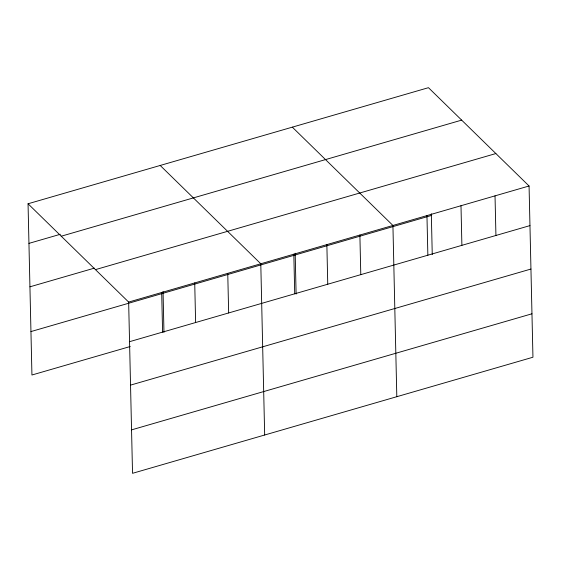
<?xml version="1.0" encoding="UTF-8"?>
<svg xmlns="http://www.w3.org/2000/svg" width="561" height="561" viewBox="0 0 561 561"><rect width="100%" height="100%" fill="white"/><g stroke="black" fill="none" stroke-linecap="round" stroke-linejoin="round"><path stroke-width="0.84" d="M28.05 203.769L428.464 87.684L529.065 185.993L532.95 357.231L132.536 473.316L128.651 302.077L28.05 203.769L31.935 375.007L130.215 346.516M28.948 243.376L60.329 234.281M61.247 236.209L461.661 120.124M29.936 286.818L94.353 268.144M95.454 269.631L495.868 153.553M128.651 302.077L529.065 185.993M30.953 331.572L431.36 215.487M129.549 341.684L529.963 225.606M130.538 385.119L530.951 269.042M131.554 429.873L531.961 313.795M292.323 127.151L392.924 225.459L396.809 396.697M160.187 165.46L260.788 263.768L264.673 435.006M495.026 195.859L495.931 235.473M460.995 205.726L461.892 245.339M431.325 213.769L432.25 254.582M426.956 215.592L427.861 255.206M359.889 235.038L360.786 274.645M326.86 244.61L327.757 284.224M295.184 253.235L296.11 294.048M293.824 254.189L294.721 293.803M227.752 273.34L228.657 312.954M194.723 282.919L195.621 322.533M163.048 291.545L163.973 332.357M161.687 292.498L162.585 332.105"/></g></svg>
